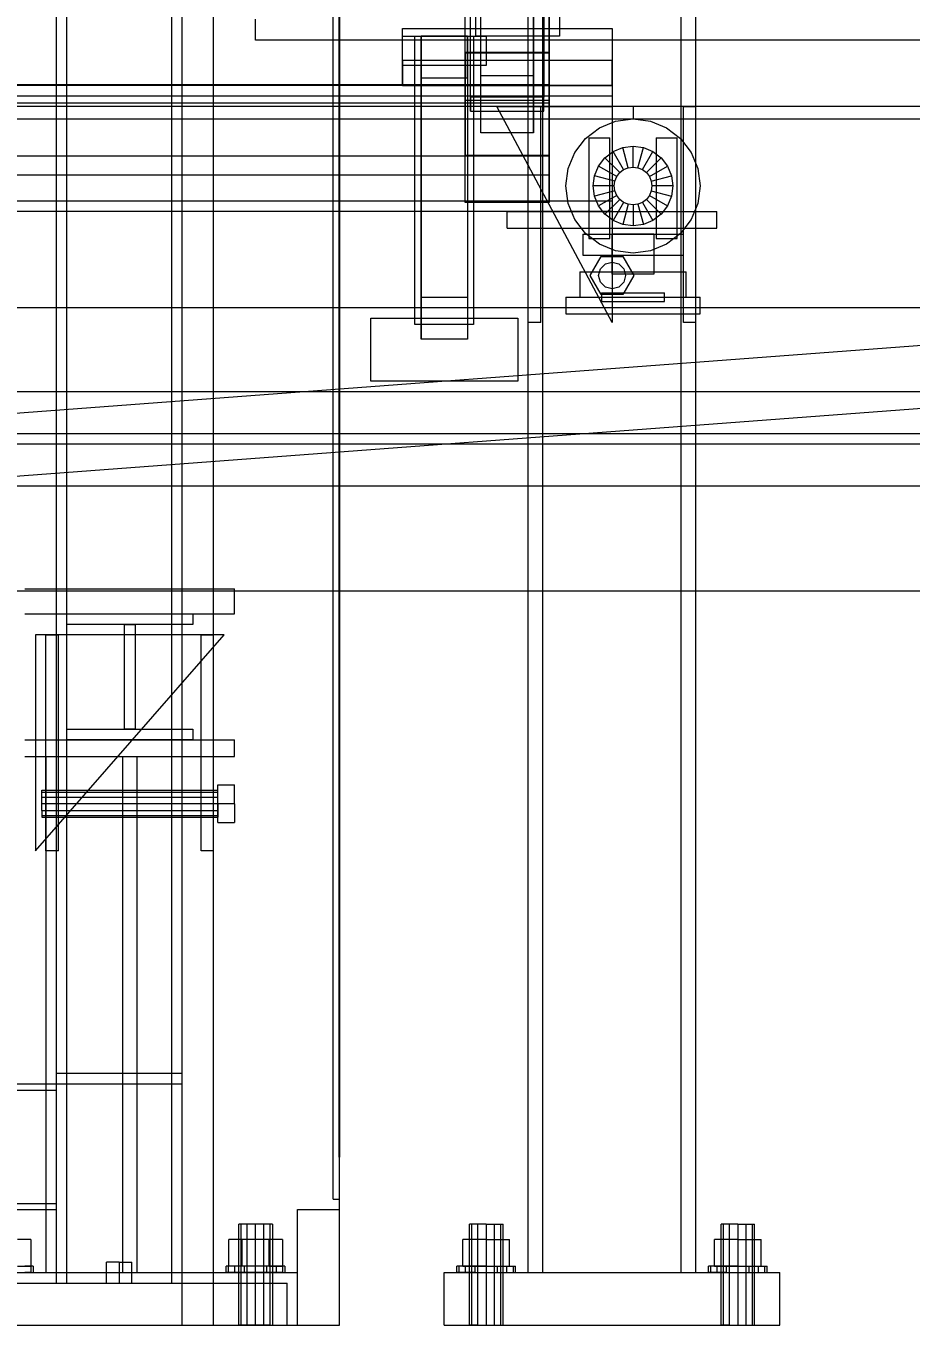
# Model space of a CAD drawing. Header units: millimetres. Extents: x -1970 to 59977, y -50268 to 6837.
# Drawn here: x 1250 to 1673, y -36000 to -35381 of the extents above; entities that cross this region are included whole.
import ezdxf

# ---------------------------------------------------------------- set-up
doc = ezdxf.new("R2010")
doc.units = ezdxf.units.MM
for name, color, linetype, lineweight in [('COTAS_O', 1, 'Continuous', 0), ('COTAS_P', 1, 'Continuous', 0), ('frontal_C03', 7, 'Continuous', 0), ('frontal_C04', 7, 'Continuous', 0), ('frontal_secador', 7, 'Continuous', 0)]:
    doc.layers.add(name, color=color, linetype=linetype, lineweight=lineweight)
doc.dimstyles.new('R19_100', dxfattribs={"dimtxt": 250, "dimasz": 150, "dimexe": 150, "dimexo": 80, "dimgap": 100, "dimtad": 1, "dimtih": 1, "dimtoh": 1, "dimdsep": 46, "dimcen": 0.09, "dimadec": 0, "dimazin": 0, "dimtfac": 1, "dimtdec": 4, "dimtofl": 0, "dimtmove": 0, "dimatfit": 3, "dimfxl": 1, "dimtolj": 1, "dimtzin": 0, "dimarcsym": 0})

# ---------------------------------------------------------------- blocks, each defined once
blk = doc.blocks.new('*D37')
at = {"layer": 'COTAS_P', "color": 0, "lineweight": -2, "transparency": 16777216}
for p, q in [((-1750, -35420), (-1750, -34450)), ((2600, -35420), (2600, -34450)), ((-1600, -34600), (2450, -34600))]:
    blk.add_line(p, q, dxfattribs=at)
at = {"layer": 'COTAS_P', "color": 0, "transparency": 16777216}
for points in [[(-1600, -34575), (-1600, -34625), (-1750, -34600)], [(2450, -34575), (2450, -34625), (2600, -34600)]]:
    blk.add_solid(points, dxfattribs=at)
at = {"layer": 'Defpoints', "color": 0, "transparency": 16777216}
for p in [(2600, -34600), (-1750, -35500), (2600, -35500)]:
    blk.add_point(p, dxfattribs=at)
blk = doc.blocks.new('*D47')
at = {"layer": 'COTAS_O', "color": 0, "lineweight": -2, "transparency": 16777216}
for p, q in [((-1400, -35920), (-1400, -35150)), ((1400, -35920), (1400, -35150)), ((-1250, -35300), (1250, -35300))]:
    blk.add_line(p, q, dxfattribs=at)
at = {"layer": 'COTAS_O', "color": 0, "transparency": 16777216}
for points in [[(-1250, -35275), (-1250, -35325), (-1400, -35300)], [(1250, -35275), (1250, -35325), (1400, -35300)]]:
    blk.add_solid(points, dxfattribs=at)
at = {"layer": 'Defpoints', "color": 0, "transparency": 16777216}
for p in [(1400, -35300), (-1400, -36000), (1400, -36000)]:
    blk.add_point(p, dxfattribs=at)

msp = doc.modelspace()

# ---------------------------------------------------------------- linework, layer by layer
at = {"layer": 'frontal_C03'}
for p, q in [((1490, -35975), (1490, -32996.942)), ((1497, -35975), (1497, -32996.942)), ((1563, -35975), (1563, -32996.942)), ((1570, -35975), (1570, -32996.942)), ((1490, -35975), (1490, -33266.434)), ((1497, -35975), (1497, -33266.434)), ((1563, -35975), (1563, -33266.434)), ((1570, -35975), (1570, -33266.434)), ((1490, -35975), (1490, -33805.417)), ((1497, -35975), (1497, -33805.417)), ((1563, -35975), (1563, -33805.417)), ((1570, -35975), (1570, -33805.417)), ((1490, -35975), (1490, -34411.773)), ((1497, -35975), (1497, -34411.773)), ((1563, -35975), (1563, -34411.773)), ((1570, -35975), (1570, -34411.773)), ((1467.5, -35404.303), (1467.5, -34900.942)), ((1492.5, -34900.942), (1492.5, -35404.303)), ((1467.5, -35431.648), (1467.5, -34928.287)), ((1492.5, -35431.648), (1492.5, -34928.287)), ((1490, -35975), (1490, -35018.129)), ((1497, -35975), (1497, -35018.129)), ((1563, -35975), (1563, -35018.129)), ((1570, -35975), (1570, -35018.129)), ((1462.5, -35414.607), (1462.5, -35180.737)), ((1497.5, -35180.737), (1497.5, -35414.607)), ((1462.5, -35421.344), (1462.5, -35187.475)), ((1497.5, -35421.344), (1497.5, -35187.475)), ((1460, -35393.25), (1460, -35215.357)), ((1500, -35215.357), (1500, -35393.25)), ((1460, -35442.701), (1460, -35264.808)), ((1500, -35442.701), (1500, -35264.808)), ((1430, -35397.158), (1430, -35381.945)), ((1430, -35381.945), (1530, -35381.945)), ((1430, -35409.158), (1430, -35381.945)), ((1530, -35381.945), (1530, -35397.158)), ((1530, -35381.945), (1530, -35409.158)), ((1530, -35397.158), (1430, -35397.158)), ((1430, -35397.158), (1430, -35409.158)), ((1460, -35442.701), (1460, -35393.25)), ((1460, -35393.25), (1500, -35393.25)), ((1500, -35393.614), (1460, -35393.614)), ((1460, -35393.614), (1460, -35442.337)), ((1460, -35416.072), (1460, -35393.614)), ((1500, -35393.25), (1500, -35442.701)), ((1500, -35442.337), (1500, -35393.614)), ((1500, -35393.614), (1500, -35416.072)), ((1530, -35409.158), (1530, -35397.158)), ((1530, -35409.158), (-1530, -35409.158)), ((-1500, -35408.612), (1500, -35408.612)), ((1430, -35409.158), (1530, -35409.158)), ((1467.5, -35431.648), (1467.5, -35404.303)), ((1467.5, -35404.303), (1492.5, -35404.303)), ((1492.5, -35404.303), (1492.5, -35431.648)), ((1500, -35408.612), (1500, -35417.595)), ((1500, -35408.612), (1500, -35442.718)), ((1530, -35409.158), (1530, -35414.158)), ((1530, -35414.158), (-1530, -35414.158)), ((1460, -35464.795), (1460, -35416.072)), ((1460, -35416.072), (1500, -35416.072)), ((1497.5, -35414.607), (1462.5, -35414.607)), ((1462.5, -35414.607), (1462.5, -35421.344)), ((1497.5, -35421.344), (1497.5, -35414.607)), ((1500, -35416.072), (1500, -35464.795)), ((1530, -35414.158), (1530, -35464.158)), ((1500, -35417.595), (-1500, -35417.595)), ((1462.5, -35421.344), (1497.5, -35421.344)), ((1530, -35522.158), (1475, -35419.158)), ((1475, -35419.158), (1530, -35419.158)), ((1490, -35522.158), (1490, -35419.158)), ((1490, -35419.158), (1496, -35419.158)), ((1496, -35522.158), (1496, -35419.158)), ((1500, -35451.701), (1500, -35417.595)), ((1530, -35419.158), (1530, -35522.158)), ((1564, -35522.158), (1564, -35419.158)), ((1564, -35419.158), (1570, -35419.158)), ((1570, -35522.158), (1570, -35419.158)), ((1492.5, -35431.648), (1467.5, -35431.648)), ((1500, -35442.718), (-1500, -35442.718)), ((1460, -35442.337), (1500, -35442.337)), ((1460, -35464.795), (1460, -35442.337)), ((1500, -35442.701), (1460, -35442.701)), ((1500, -35464.795), (1500, -35442.337)), ((1500, -35451.701), (1500, -35442.718)), ((-1500, -35451.701), (1500, -35451.701)), ((1530, -35464.158), (-1530, -35464.158)), ((1500, -35464.795), (1460, -35464.795)), ((1530, -35464.158), (1530, -35469.158)), ((1530, -35469.158), (-1530, -35469.158)), ((1480, -35469.158), (1580, -35469.158)), ((1480, -35477.158), (1480, -35469.158)), ((1580, -35477.158), (1580, -35469.158)), ((1480, -35477.158), (1580, -35477.158)), ((1490, -35477.158), (1497, -35477.158)), ((1490, -35975), (1490, -35477.158)), ((1497, -35975), (1497, -35477.158)), ((1497, -35477.158), (1563, -35477.158)), ((1563, -35477.158), (1570, -35477.158)), ((1563, -35975), (1563, -35477.158)), ((1570, -35975), (1570, -35477.158)), ((1519.6, -35499.658), (1524.8, -35490.652)), ((1524.8, -35490.652), (1535.2, -35490.652)), ((1535.2, -35490.652), (1540.4, -35499.658)), ((1523.6, -35499.658), (1524.457, -35496.458)), ((1524.457, -35496.458), (1526.8, -35494.116)), ((1526.8, -35494.116), (1530, -35493.258)), ((1530, -35493.258), (1533.2, -35494.116)), ((1533.2, -35494.116), (1535.543, -35496.458)), ((1535.543, -35496.458), (1536.4, -35499.658)), ((1524.8, -35508.665), (1519.6, -35499.658)), ((1524.457, -35502.858), (1523.6, -35499.658)), ((1526.8, -35505.201), (1524.457, -35502.858)), ((1535.543, -35502.858), (1533.2, -35505.201)), ((1540.4, -35499.658), (1535.2, -35508.665)), ((1536.4, -35499.658), (1535.543, -35502.858)), ((1535.2, -35508.665), (1524.8, -35508.665)), ((1530, -35506.058), (1526.8, -35505.201)), ((1533.2, -35505.201), (1530, -35506.058)), ((1496, -35522.158), (1490, -35522.158)), ((1570, -35522.158), (1564, -35522.158)), ((1463.072, -35952), (1462, -35952)), ((1462, -36000), (1462, -35952)), ((1466, -35952), (1463.072, -35952)), ((1463.072, -36000), (1463.072, -35952)), ((1470, -35952), (1466, -35952)), ((1466, -36000), (1466, -35952)), ((1470, -35952), (1474, -35952)), ((1470, -35952), (1470, -36000)), ((1474, -35952), (1476.928, -35952)), ((1474, -36000), (1474, -35952)), ((1476.928, -35952), (1478, -35952)), ((1476.928, -36000), (1476.928, -35952)), ((1478, -36000), (1478, -35952)), ((1583.072, -35952), (1582, -35952)), ((1582, -36000), (1582, -35952)), ((1586, -35952), (1583.072, -35952)), ((1583.072, -36000), (1583.072, -35952)), ((1590, -35952), (1586, -35952)), ((1586, -36000), (1586, -35952)), ((1590, -35952), (1594, -35952)), ((1590, -35952), (1590, -36000)), ((1594, -35952), (1596.928, -35952)), ((1594, -36000), (1594, -35952)), ((1596.928, -35952), (1598, -35952)), ((1596.928, -36000), (1596.928, -35952)), ((1598, -36000), (1598, -35952)), ((1470, -35959.2), (1458.915, -35959.2)), ((1458.915, -35972), (1458.915, -35959.2)), ((1470, -35959.2), (1481.085, -35959.2)), ((1470, -35959.2), (1470, -35972)), ((1481.085, -35972), (1481.085, -35959.2)), ((1590, -35959.2), (1578.915, -35959.2)), ((1578.915, -35972), (1578.915, -35959.2)), ((1590, -35959.2), (1601.085, -35959.2)), ((1590, -35959.2), (1590, -35972)), ((1601.085, -35972), (1601.085, -35959.2)), ((1457.066, -35972), (1456, -35972)), ((1456, -35975), (1456, -35972)), ((1460.101, -35972), (1457.066, -35972)), ((1457.066, -35975), (1457.066, -35972)), ((1458.915, -35972), (1470, -35972)), ((1464.642, -35972), (1460.101, -35972)), ((1460.101, -35975), (1460.101, -35972)), ((1470, -35972), (1464.642, -35972)), ((1464.642, -35975), (1464.642, -35972)), ((1470, -35972), (1475.358, -35972)), ((1470, -35972), (1470, -35975)), ((1470, -35972), (1481.085, -35972)), ((1475.358, -35972), (1479.899, -35972)), ((1475.358, -35975), (1475.358, -35972)), ((1479.899, -35972), (1482.934, -35972)), ((1479.899, -35975), (1479.899, -35972)), ((1482.934, -35972), (1484, -35972)), ((1482.934, -35975), (1482.934, -35972)), ((1484, -35975), (1484, -35972)), ((1577.066, -35972), (1576, -35972)), ((1576, -35975), (1576, -35972)), ((1580.101, -35972), (1577.066, -35972)), ((1577.066, -35975), (1577.066, -35972)), ((1578.915, -35972), (1590, -35972)), ((1584.642, -35972), (1580.101, -35972)), ((1580.101, -35975), (1580.101, -35972)), ((1590, -35972), (1584.642, -35972)), ((1584.642, -35975), (1584.642, -35972)), ((1590, -35972), (1595.358, -35972)), ((1590, -35972), (1590, -35975)), ((1590, -35972), (1601.085, -35972)), ((1595.358, -35972), (1599.899, -35972)), ((1595.358, -35975), (1595.358, -35972)), ((1599.899, -35972), (1602.934, -35972)), ((1599.899, -35975), (1599.899, -35972)), ((1602.934, -35972), (1604, -35972)), ((1602.934, -35975), (1602.934, -35972)), ((1604, -35975), (1604, -35972)), ((1450, -35975), (1610, -35975)), ((1450, -36000), (1450, -35975)), ((1457.066, -35975), (1456, -35975)), ((1460.101, -35975), (1457.066, -35975)), ((1464.642, -35975), (1460.101, -35975)), ((1464.642, -35975), (1470, -35975)), ((1470, -35975), (1475.358, -35975)), ((1475.358, -35975), (1479.899, -35975)), ((1479.899, -35975), (1482.934, -35975)), ((1482.934, -35975), (1484, -35975)), ((1490, -35975), (1497, -35975)), ((1497, -35975), (1563, -35975)), ((1563, -35975), (1570, -35975)), ((1577.066, -35975), (1576, -35975)), ((1580.101, -35975), (1577.066, -35975)), ((1584.642, -35975), (1580.101, -35975)), ((1584.642, -35975), (1590, -35975)), ((1590, -35975), (1595.358, -35975)), ((1595.358, -35975), (1599.899, -35975)), ((1599.899, -35975), (1602.934, -35975)), ((1602.934, -35975), (1604, -35975)), ((1610, -36000), (1610, -35975)), ((1450, -36000), (1610, -36000)), ((1463.072, -36000), (1462, -36000)), ((1466, -36000), (1463.072, -36000)), ((1466, -36000), (1470, -36000)), ((1470, -36000), (1474, -36000)), ((1474, -36000), (1476.928, -36000)), ((1476.928, -36000), (1478, -36000)), ((1583.072, -36000), (1582, -36000)), ((1586, -36000), (1583.072, -36000)), ((1586, -36000), (1590, -36000)), ((1590, -36000), (1594, -36000)), ((1594, -36000), (1596.928, -36000)), ((1596.928, -36000), (1598, -36000))]:
    msp.add_line(p, q, dxfattribs=at)
at = {"layer": 'frontal_C04'}
for p, q in [((1360, -35387.5), (1360, -35377.5)), ((1465, -35385.5), (1465, -35373.5)), ((1505, -35373.5), (1505, -35385.5)), ((1430, -35385.5), (1470, -35385.5)), ((1430, -35399.5), (1430, -35385.5)), ((1436, -35385.5), (1464, -35385.5)), ((1436, -35523), (1436, -35385.5)), ((1464, -35385.5), (1464, -35523)), ((1505, -35385.5), (1465, -35385.5)), ((1470, -35385.5), (1470, -35399.5)), ((2290, -35387.5), (1360, -35387.5)), ((1461, -35385.527), (1439, -35385.527)), ((1439, -35385.527), (1439, -35405.473)), ((1439, -35510.027), (1439, -35385.527)), ((1461, -35405.473), (1461, -35385.527)), ((1461, -35385.527), (1461, -35510.027)), ((1470, -35399.5), (1430, -35399.5)), ((1439, -35405.473), (1461, -35405.473)), ((1439, -35405.473), (1439, -35529.973)), ((1461, -35405.473), (1461, -35529.973)), ((560, -35419), (1540, -35419)), ((1540, -35419), (1540, -35425)), ((1540, -35419), (2600, -35419)), ((560, -35425), (1540, -35425)), ((1524, -35429.287), (1531.718, -35426.09)), ((1531.718, -35426.09), (1540, -35425)), ((1540, -35425), (2600, -35425)), ((1540, -35425), (1548.282, -35426.09)), ((1548.282, -35426.09), (1556, -35429.287)), ((1512.287, -35441), (1517.373, -35434.373)), ((1517.373, -35434.373), (1524, -35429.287)), ((1519, -35434), (1529, -35434)), ((1519, -35434), (1519, -35482)), ((1529, -35482), (1529, -35434)), ((1551, -35434), (1561, -35434)), ((1551, -35434), (1551, -35482)), ((1556, -35429.287), (1562.627, -35434.373)), ((1561, -35482), (1561, -35434)), ((1562.627, -35434.373), (1567.713, -35441)), ((1509.09, -35448.718), (1512.287, -35441)), ((1526.565, -35443.565), (1530.5, -35440.546)), ((1530.5, -35440.546), (1535.082, -35438.647)), ((1535.5, -35449.206), (1530.5, -35440.546)), ((1535.082, -35438.647), (1540, -35438)), ((1537.671, -35448.307), (1535.082, -35438.647)), ((1540, -35448), (1540, -35438)), ((1540, -35438), (1544.918, -35438.647)), ((1542.329, -35448.307), (1544.918, -35438.647)), ((1544.5, -35449.206), (1549.5, -35440.546)), ((1544.918, -35438.647), (1549.5, -35440.546)), ((1549.5, -35440.546), (1553.435, -35443.565)), ((1567.713, -35441), (1570.91, -35448.718)), ((1523.546, -35447.5), (1526.565, -35443.565)), ((1533.636, -35450.636), (1526.565, -35443.565)), ((1546.364, -35450.636), (1553.435, -35443.565)), ((1553.435, -35443.565), (1556.454, -35447.5)), ((1508, -35457), (1509.09, -35448.718)), ((1521, -35457), (1521.647, -35452.082)), ((1521.647, -35452.082), (1523.546, -35447.5)), ((1531.307, -35454.671), (1521.647, -35452.082)), ((1532.206, -35452.5), (1523.546, -35447.5)), ((1531.307, -35454.671), (1532.206, -35452.5)), ((1532.206, -35452.5), (1533.636, -35450.636)), ((1533.636, -35450.636), (1535.5, -35449.206)), ((1535.5, -35449.206), (1537.671, -35448.307)), ((1537.671, -35448.307), (1540, -35448)), ((1540, -35448), (1542.329, -35448.307)), ((1542.329, -35448.307), (1544.5, -35449.206)), ((1544.5, -35449.206), (1546.364, -35450.636)), ((1546.364, -35450.636), (1547.794, -35452.5)), ((1547.794, -35452.5), (1556.454, -35447.5)), ((1547.794, -35452.5), (1548.693, -35454.671)), ((1548.693, -35454.671), (1558.353, -35452.082)), ((1556.454, -35447.5), (1558.353, -35452.082)), ((1558.353, -35452.082), (1559, -35457)), ((1570.91, -35448.718), (1572, -35457)), ((1509.09, -35465.282), (1508, -35457)), ((1531, -35457), (1521, -35457)), ((1521.647, -35461.918), (1521, -35457)), ((1531.307, -35459.329), (1521.647, -35461.918)), ((1531, -35457), (1531.307, -35454.671)), ((1531.307, -35459.329), (1531, -35457)), ((1532.206, -35461.5), (1531.307, -35459.329)), ((1548.693, -35459.329), (1547.794, -35461.5)), ((1548.693, -35454.671), (1549, -35457)), ((1549, -35457), (1548.693, -35459.329)), ((1548.693, -35459.329), (1558.353, -35461.918)), ((1559, -35457), (1549, -35457)), ((1559, -35457), (1558.353, -35461.918)), ((1572, -35457), (1570.91, -35465.282)), ((1512.287, -35473), (1509.09, -35465.282)), ((1523.546, -35466.5), (1521.647, -35461.918)), ((1532.206, -35461.5), (1523.546, -35466.5)), ((1533.636, -35463.364), (1526.565, -35470.435)), ((1535.5, -35464.794), (1530.5, -35473.454)), ((1533.636, -35463.364), (1532.206, -35461.5)), ((1535.5, -35464.794), (1533.636, -35463.364)), ((1537.671, -35465.693), (1535.082, -35475.353)), ((1537.671, -35465.693), (1535.5, -35464.794)), ((1540, -35466), (1537.671, -35465.693)), ((1542.329, -35465.693), (1540, -35466)), ((1540, -35466), (1540, -35476)), ((1544.5, -35464.794), (1542.329, -35465.693)), ((1542.329, -35465.693), (1544.918, -35475.353)), ((1546.364, -35463.364), (1544.5, -35464.794)), ((1544.5, -35464.794), (1549.5, -35473.454)), ((1547.794, -35461.5), (1546.364, -35463.364)), ((1546.364, -35463.364), (1553.435, -35470.435)), ((1547.794, -35461.5), (1556.454, -35466.5)), ((1558.353, -35461.918), (1556.454, -35466.5)), ((1570.91, -35465.282), (1567.713, -35473)), ((1526.565, -35470.435), (1523.546, -35466.5)), ((1530.5, -35473.454), (1526.565, -35470.435)), ((1553.435, -35470.435), (1549.5, -35473.454)), ((1556.454, -35466.5), (1553.435, -35470.435)), ((1517.373, -35479.627), (1512.287, -35473)), ((1535.082, -35475.353), (1530.5, -35473.454)), ((1540, -35476), (1535.082, -35475.353)), ((1544.918, -35475.353), (1540, -35476)), ((1549.5, -35473.454), (1544.918, -35475.353)), ((1567.713, -35473), (1562.627, -35479.627)), ((1516, -35480), (1564, -35480)), ((1516, -35480), (1516, -35490)), ((1524, -35484.713), (1517.373, -35479.627)), ((1519, -35482), (1529, -35482)), ((1550, -35480), (1530, -35480)), ((1530, -35499), (1530, -35480)), ((1550, -35480), (1550, -35499)), ((1551, -35482), (1561, -35482)), ((1562.627, -35479.627), (1556, -35484.713)), ((1564, -35490), (1564, -35480)), ((1516, -35490), (1564, -35490)), ((1531.718, -35487.91), (1524, -35484.713)), ((1540, -35489), (1531.718, -35487.91)), ((1548.282, -35487.91), (1540, -35489)), ((1556, -35484.713), (1548.282, -35487.91)), ((1514.6, -35498), (1565.4, -35498)), ((1514.6, -35498), (1514.6, -35510)), ((1550, -35499), (1530, -35499)), ((1565.4, -35510), (1565.4, -35498)), ((1525, -35508), (1555, -35508)), ((1525, -35508), (1525, -35512)), ((1555, -35512), (1555, -35508)), ((650, -35515), (1850, -35515)), ((1439, -35529.973), (1439, -35510.027)), ((1439, -35510.027), (1461, -35510.027)), ((1461, -35510.027), (1461, -35529.973)), ((1508, -35510), (1572, -35510)), ((1508, -35510), (1508, -35518)), ((1514.6, -35510), (1565.4, -35510)), ((1525, -35512), (1555, -35512)), ((1572, -35518), (1572, -35510)), ((648.878, -35610.042), (1848.878, -35520.042)), ((1415, -35520), (1485, -35520)), ((1415, -35550), (1415, -35520)), ((1485, -35520), (1485, -35550)), ((1508, -35518), (1572, -35518)), ((1464, -35523), (1436, -35523)), ((1461, -35529.973), (1439, -35529.973)), ((651.122, -35639.958), (1851.122, -35549.958)), ((1485, -35550), (1415, -35550)), ((650, -35555), (1850, -35555)), ((-1750, -35575), (2600, -35575)), ((-1750, -35580), (2600, -35580)), ((650, -35600), (1850, -35600)), ((650, -35650), (1850, -35650)), ((1250, -35649), (1350, -35649)), ((1350, -35661), (1350, -35649)), ((1250, -35661), (1350, -35661)), ((1270, -35666), (1270, -35661)), ((1270, -35661), (1330, -35661)), ((1330, -35661), (1330, -35666)), ((1330, -35666), (1270, -35666)), ((1297.5, -35716), (1297.5, -35666)), ((1297.5, -35666), (1302.5, -35666)), ((1302.5, -35666), (1302.5, -35716)), ((1255, -35774), (1345, -35671)), ((1345, -35671), (1255, -35671)), ((1255, -35671), (1255, -35774)), ((1260, -35774), (1260, -35671)), ((1260, -35671), (1266, -35671)), ((1266, -35774), (1266, -35671)), ((1334, -35774), (1334, -35671)), ((1334, -35671), (1340, -35671)), ((1340, -35774), (1340, -35671)), ((1270, -35721), (1270, -35716)), ((1270, -35716), (1330, -35716)), ((1302.5, -35716), (1297.5, -35716)), ((1330, -35716), (1330, -35721)), ((1250, -35721), (1350, -35721)), ((1330, -35721), (1270, -35721)), ((1350, -35729), (1350, -35721)), ((1250, -35729), (1350, -35729)), ((1260, -35729), (1340, -35729)), ((1260, -35729), (1260, -35975)), ((1296.5, -35729), (1303.5, -35729)), ((1296.5, -35729), (1296.5, -35975)), ((1303.5, -35975), (1303.5, -35729)), ((1340, -35975), (1340, -35729)), ((1342, -35751.5), (1342, -35742.493)), ((1342, -35742.493), (1350, -35742.493)), ((1350, -35751.5), (1350, -35742.493)), ((1258, -35745.957), (1258, -35745.1)), ((1258, -35745.1), (1342, -35745.1)), ((1258, -35748.3), (1258, -35745.957)), ((1258, -35745.957), (1342, -35745.957)), ((1258, -35751.5), (1258, -35748.3)), ((1258, -35748.3), (1342, -35748.3)), ((1342, -35745.957), (1342, -35745.1)), ((1342, -35748.3), (1342, -35745.957)), ((1342, -35751.5), (1342, -35748.3)), ((1258, -35754.7), (1258, -35751.5)), ((1342, -35751.5), (1258, -35751.5)), ((1258, -35754.7), (1258, -35757.043)), ((1258, -35754.7), (1342, -35754.7)), ((1258, -35757.043), (1258, -35757.9)), ((1258, -35757.043), (1342, -35757.043)), ((1342, -35751.5), (1342, -35754.7)), ((1342, -35760.507), (1342, -35751.5)), ((1350, -35751.5), (1342, -35751.5)), ((1342, -35754.7), (1342, -35757.043)), ((1342, -35757.043), (1342, -35757.9)), ((1350, -35751.5), (1350, -35760.507)), ((1258, -35757.9), (1342, -35757.9)), ((1342, -35760.507), (1350, -35760.507)), ((1266, -35774), (1260, -35774)), ((1340, -35774), (1334, -35774)), ((1353.072, -35952), (1352, -35952)), ((1352, -36000), (1352, -35952)), ((1356, -35952), (1353.072, -35952)), ((1353.072, -36000), (1353.072, -35952)), ((1360, -35952), (1356, -35952)), ((1356, -36000), (1356, -35952)), ((1364, -35952), (1360, -35952)), ((1360, -36000), (1360, -35952)), ((1366.928, -35952), (1364, -35952)), ((1364, -36000), (1364, -35952)), ((1368, -35952), (1366.928, -35952)), ((1366.928, -36000), (1366.928, -35952)), ((1368, -35952), (1368, -36000)), ((1252.8, -35959.2), (1246.4, -35959.2)), ((1252.8, -35959.2), (1252.8, -35972)), ((1353.6, -35959.2), (1347.2, -35959.2)), ((1347.2, -35972), (1347.2, -35959.2)), ((1366.4, -35959.2), (1353.6, -35959.2)), ((1353.6, -35972), (1353.6, -35959.2)), ((1372.8, -35959.2), (1366.4, -35959.2)), ((1366.4, -35972), (1366.4, -35959.2)), ((1372.8, -35959.2), (1372.8, -35972)), ((1246.4, -35972), (1252.8, -35972)), ((1252.934, -35972), (1249.899, -35972)), ((1254, -35972), (1252.934, -35972)), ((1252.934, -35975), (1252.934, -35972)), ((1254, -35972), (1254, -35975)), ((1347.066, -35972), (1346, -35972)), ((1346, -35975), (1346, -35972)), ((1350.101, -35972), (1347.066, -35972)), ((1347.066, -35975), (1347.066, -35972)), ((1353.6, -35972), (1347.2, -35972)), ((1354.642, -35972), (1350.101, -35972)), ((1350.101, -35975), (1350.101, -35972)), ((1366.4, -35972), (1353.6, -35972)), ((1360, -35972), (1354.642, -35972)), ((1354.642, -35975), (1354.642, -35972)), ((1365.358, -35972), (1360, -35972)), ((1360, -35975), (1360, -35972)), ((1369.899, -35972), (1365.358, -35972)), ((1365.358, -35975), (1365.358, -35972)), ((1366.4, -35972), (1372.8, -35972)), ((1372.934, -35972), (1369.899, -35972)), ((1369.899, -35975), (1369.899, -35972)), ((1374, -35972), (1372.934, -35972)), ((1372.934, -35975), (1372.934, -35972)), ((1374, -35972), (1374, -35975)), ((1220, -35975), (1380, -35975)), ((1252.934, -35975), (1249.899, -35975)), ((1252.934, -35975), (1254, -35975)), ((1260, -35975), (1340, -35975)), ((1296.5, -35975), (1303.5, -35975)), ((1347.066, -35975), (1346, -35975)), ((1350.101, -35975), (1347.066, -35975)), ((1354.642, -35975), (1350.101, -35975)), ((1360, -35975), (1354.642, -35975)), ((1365.358, -35975), (1360, -35975)), ((1369.899, -35975), (1365.358, -35975)), ((1372.934, -35975), (1369.899, -35975)), ((1372.934, -35975), (1374, -35975)), ((1380, -36000), (1380, -35975)), ((1220, -36000), (1380, -36000)), ((1353.072, -36000), (1352, -36000)), ((1356, -36000), (1353.072, -36000)), ((1360, -36000), (1356, -36000)), ((1364, -36000), (1360, -36000)), ((1366.928, -36000), (1364, -36000)), ((1366.928, -36000), (1368, -36000))]:
    msp.add_line(p, q, dxfattribs=at)
at = {"layer": 'frontal_secador'}
for p, q in [((1340, -36000), (1340, -33000)), ((1400, -36000), (1400, -33000)), ((1265, -35980), (1265, -33075)), ((1270, -35980), (1270, -33075)), ((1320, -35980), (1320, -33075)), ((1325, -36000), (1325, -33075)), ((1325, -35980), (1325, -33075)), ((1397, -35940), (1397, -33075)), ((1400, -36000), (1400, -33075)), ((1400, -35940), (1400, -33075)), ((1400, -36000), (1400, -33250)), ((1325, -36000), (1325, -34990)), ((1400, -36000), (1400, -34990)), ((1400, -36000), (1400, -35100)), ((1265, -35880), (1325, -35880)), ((1265, -35885), (1265, -35880)), ((1325, -35885), (1325, -35880)), ((-1265, -35885), (1265, -35885)), ((1265, -35888), (1265, -35885)), ((1265, -35885), (1325, -35885)), ((1265, -35885), (1270, -35885)), ((1265, -35975), (1265, -35885)), ((1270, -35975), (1270, -35885)), ((1320, -35885), (1325, -35885)), ((1320, -35975), (1320, -35885)), ((1325, -35975), (1325, -35885)), ((-1265, -35888), (1265, -35888)), ((1265, -35942), (1265, -35888)), ((-1265, -35942), (1265, -35942)), ((1265, -35945), (1265, -35942)), ((1397, -35940), (1400, -35940)), ((-1265, -35945), (1265, -35945)), ((1380, -35945), (1400, -35945)), ((1380, -36000), (1380, -35945)), ((1400, -36000), (1400, -35945)), ((1295, -35970), (1288.938, -35970)), ((1288.938, -35980), (1288.938, -35970)), ((1295, -35970), (1301.062, -35970)), ((1295, -35970), (1295, -35980)), ((1301.062, -35980), (1301.062, -35970)), ((1215, -35980), (1375, -35980)), ((1265, -35975), (1325, -35975)), ((1265, -35980), (1265, -35975)), ((1265, -35975), (1270, -35975)), ((1265, -35980), (1270, -35980)), ((1265, -35980), (1325, -35980)), ((1270, -35980), (1320, -35980)), ((1288.938, -35980), (1295, -35980)), ((1295, -35980), (1301.062, -35980)), ((1320, -35975), (1325, -35975)), ((1320, -35980), (1325, -35980)), ((1325, -35980), (1325, -35975)), ((1375, -36000), (1375, -35980)), ((-1400, -36000), (1400, -36000)), ((1215, -36000), (1375, -36000)), ((1325, -36000), (1400, -36000)), ((1340, -36000), (1400, -36000)), ((1380, -36000), (1400, -36000))]:
    msp.add_line(p, q, dxfattribs=at)

# ---------------------------------------------------------------- dimensions: what is measured, and where the dimension line sits
at = {"layer": 'COTAS_O'}
dim = msp.add_aligned_dim(p1=(-1400, -36000), p2=(1400, -36000), distance=700, text='<> O', dimstyle='R19_100', dxfattribs=at)
dim.commit()
dim.dimension.update_dxf_attribs({"geometry": '*D47', "text_midpoint": (0, -35300)})
at = {"layer": 'COTAS_P'}
dim = msp.add_aligned_dim(p1=(-1750, -35500), p2=(2600, -35500), distance=900, text='<> P', dimstyle='R19_100', dxfattribs=at)
dim.commit()
dim.dimension.update_dxf_attribs({"geometry": '*D37', "text_midpoint": (425, -34600)})

doc.saveas('drawing.dxf')
